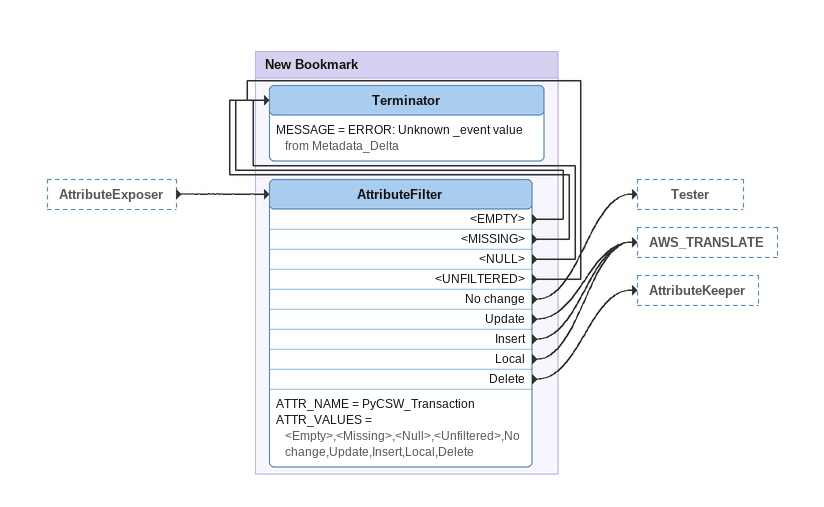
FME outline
AttributeExposer [outside]
    -> AttributeFilter

Bookmark: New Bookmark
AttributeFilter
    ATTR_NAME = PyCSW_Transaction
    ATTR_VALUES = <Empty>,<Missing>,<Null>,<Unfiltered>,No change,Update,Insert,Local,Delete
    <EMPTY> -> Terminator
    <MISSING> -> Terminator
    <NULL> -> Terminator
    <UNFILTERED> -> Terminator
    No change -> Tester
    Update -> AWS_TRANSLATE
    Insert -> AWS_TRANSLATE
    Local -> AWS_TRANSLATE
    Delete -> AttributeKeeper
Terminator
    MESSAGE = ERROR: Unknown _event value from Metadata_Delta
